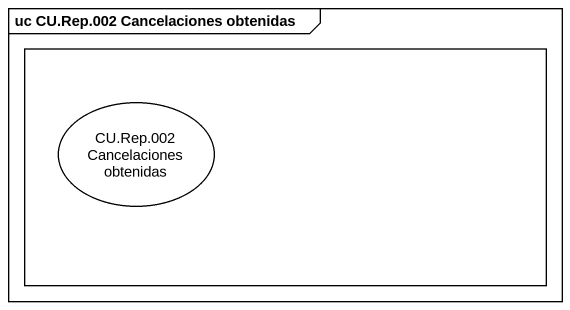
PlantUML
@startuml
mainframe uc CU.Rep.002 Cancelaciones obtenidas
rectangle " " as rectangle1 {
  usecase "CU.Rep.002 Cancelaciones obtenidas" as CU_Rep_002_Cancelaciones
}
@enduml
